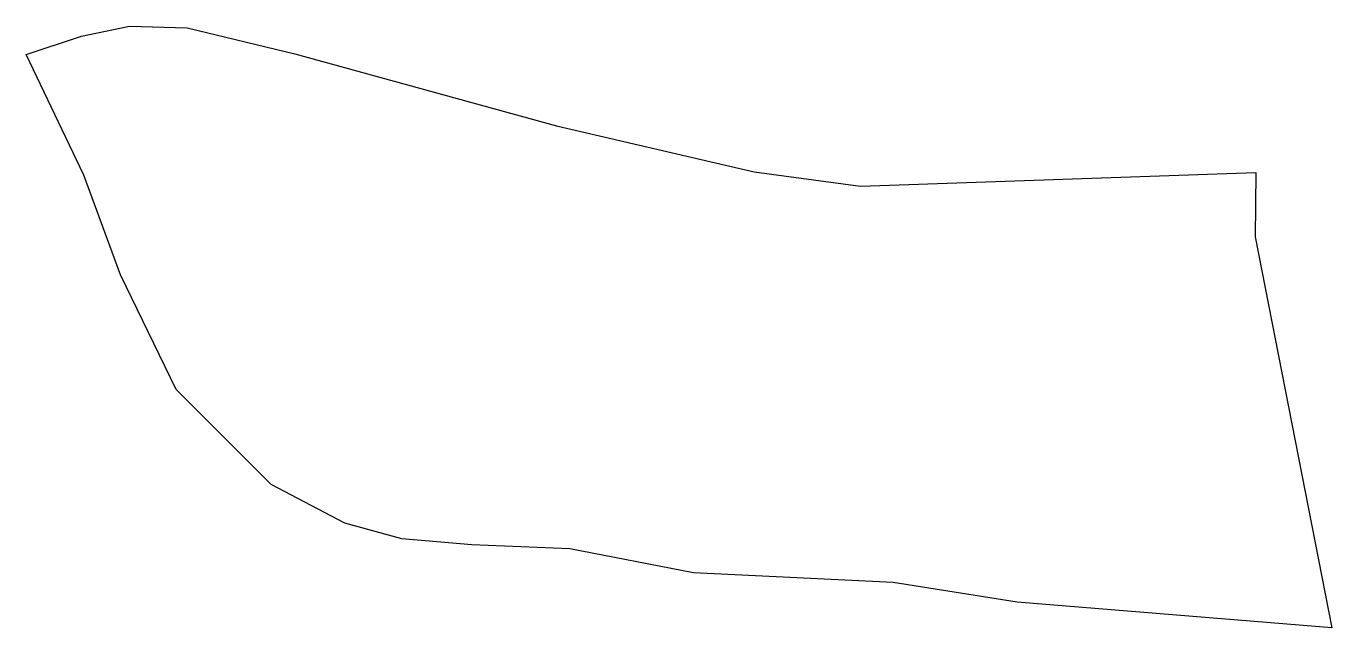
# Model space of a CAD drawing. Header units: millimetres. Extents: x 1365566 to 2233334, y 731843 to 1131717.
import ezdxf

# ---------------------------------------------------------------- set-up
doc = ezdxf.new("R2010")
doc.units = ezdxf.units.MM
doc.header["$LTSCALE"] = 0.5
doc.layers.add('SITE', color=2, linetype='Continuous')

msp = doc.modelspace()

# ---------------------------------------------------------------- linework, layer by layer
at = {"layer": 'SITE', "elevation": -13505}
msp.add_lwpolyline([(1365566, 1112799), (1402414, 1125022), (1434304, 1131717), (1472641, 1130566), (1544079, 1113266), (1718136, 1065383), (1849389, 1034899), (1920155, 1025334), (2182860, 1034382), (2182452, 991610), (2233334, 731843), (2024218, 748909), (1941789, 761927), (1809100, 768534), (1726978, 784278), (1661745, 787098), (1615350, 791093), (1577341, 801426), (1528310, 827197), (1465347, 890346), (1428262, 966346), (1403991, 1032564), (1365566, 1112799)], close=True, dxfattribs=at)

doc.saveas('drawing.dxf')
